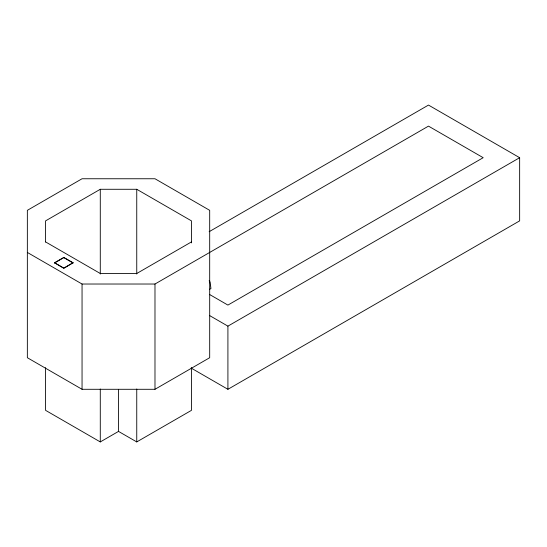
<?xml version="1.0" encoding="UTF-8"?>
<svg xmlns="http://www.w3.org/2000/svg" width="547" height="547" viewBox="0 0 547 547"><rect width="100%" height="100%" fill="white"/><g stroke="black" fill="none" stroke-linecap="round" stroke-linejoin="round"><path stroke-width="0.82" d="M191.45 242.902L191.45 220.865L136.75 189.283L100.286 189.283L45.586 220.865L45.586 242.054M54.563 262.758L63.814 257.418L73.066 262.758L63.814 268.31L54.563 262.758L63.814 268.098L73.066 262.758M54.563 262.97L63.814 257.63L73.066 262.97M191.45 241.918L136.75 273.5L100.286 273.5L45.586 241.918M209.132 231.709L428.486 105.072L519.65 157.7L519.65 220.865L227.914 389.3L191.156 368.076M27.35 252.447L82.05 284.023L154.986 284.023L428.486 126.125L483.186 157.7L227.914 305.082L209.439 294.409M209.501 289.397L210.957 288.556L210.048 281.924L209.139 280.761M209.535 315.523L227.914 326.135L519.65 157.7M154.986 389.293L209.686 357.717L209.686 210.335L154.986 178.753L82.05 178.753L27.35 210.335L27.35 357.717L82.05 389.293L154.986 389.293L154.986 284.023M45.586 367.673L45.586 410.353L100.286 441.928L118.514 431.405L136.75 441.928L191.45 410.353L191.45 367.673M227.914 326.135L227.914 389.3M136.75 189.283L136.75 274.033M136.75 389.013L136.75 441.928M118.514 389.58L118.514 431.405M100.286 189.283L100.286 274.033M100.286 389.013L100.286 441.928M82.05 284.023L82.05 389.293"/></g></svg>
